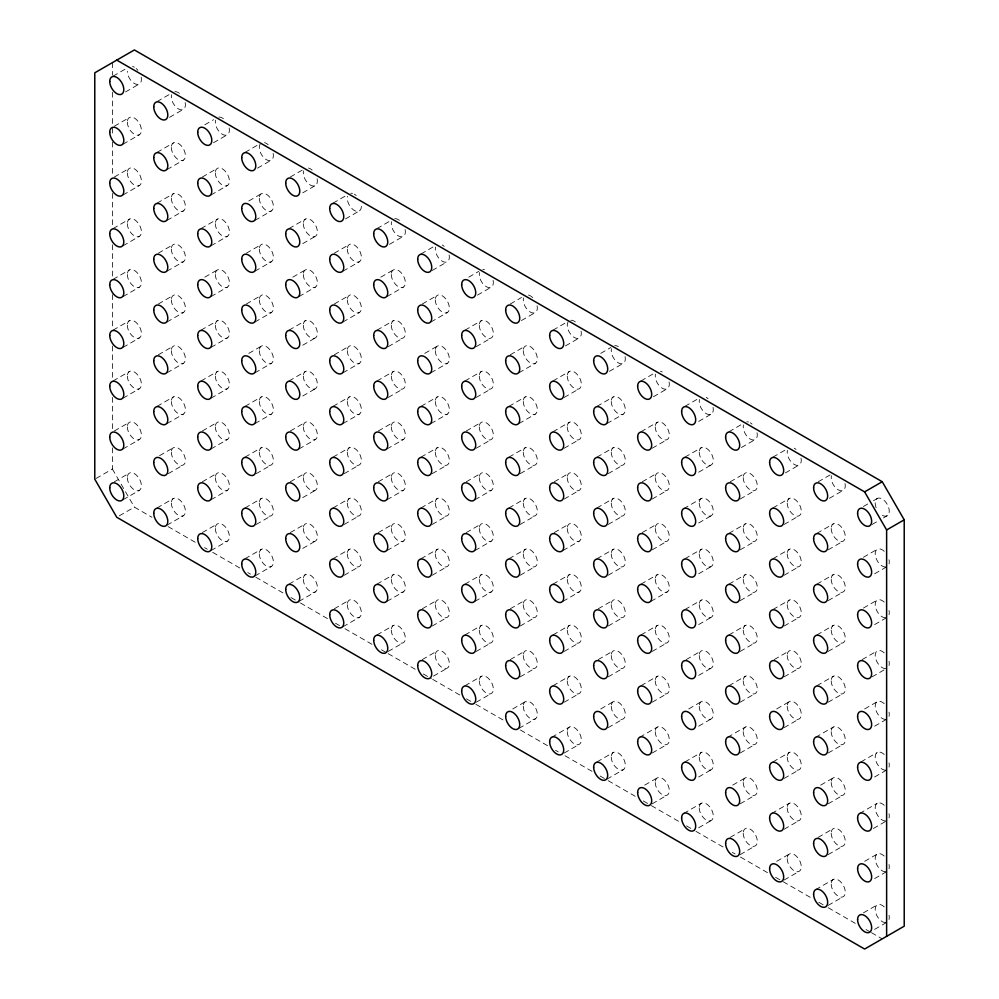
<?xml version="1.0" encoding="UTF-8"?>
<svg xmlns="http://www.w3.org/2000/svg" width="999" height="999" viewBox="0 0 999 999"><rect width="100%" height="100%" fill="white"/><g stroke="black" fill="none" stroke-linecap="round" stroke-linejoin="round"><path stroke-width="0.75" stroke-dasharray="5 3.75" d="M113.062 76.161L125.624 68.906M125.524 91.945L139.348 83.966M114.311 126.236L129.395 117.52M157.043 101.561L170.879 93.581M123.014 144.206L139.348 134.765M169.518 117.345L183.341 109.366M114.311 177.035L129.395 168.319M157.043 152.36L173.389 142.919M204.807 124.775L213.611 119.705M123.014 194.992L139.348 185.564M166.995 169.593L183.341 160.165M213.511 142.745L227.335 134.765M113.062 228.559L129.395 219.118M157.043 203.159L173.389 193.719M202.298 177.035L217.382 168.319M245.03 152.36L258.853 144.368M123.014 245.791L139.348 236.363M166.995 220.392L183.341 210.964M210.989 194.992L227.335 185.564M257.492 168.144L271.328 160.165M113.062 279.345L129.395 269.917M158.304 253.222L173.389 244.518M201.036 228.546L217.382 219.118M248.801 200.974L261.363 193.719M290.272 177.023L302.847 169.768M123.014 296.591L139.348 287.163M166.995 271.191L183.341 261.763M210.989 245.791L227.335 236.363M254.982 220.392L271.328 210.964M302.747 192.819L315.309 185.564M113.062 330.145L129.395 320.716M158.304 304.021L173.389 295.317M204.807 277.173L217.382 269.917M246.291 253.222L261.363 244.518M289.023 228.546L305.357 219.118M333.017 203.147L345.579 195.891M123.014 347.39L139.348 337.949M166.995 321.99L183.341 312.55M210.989 296.591L227.335 287.15M254.982 271.191L271.328 261.763M302.747 243.619L315.309 236.363M345.479 218.943L359.303 210.964M113.062 380.944L129.395 371.516M158.304 354.82L173.389 346.116M201.036 330.145L217.382 320.716M246.291 304.021L261.363 295.317M292.794 277.173L305.357 269.917M334.265 253.222L349.35 244.518M376.998 228.546L389.573 221.291M123.014 398.189L139.348 388.748M166.995 372.789L183.341 363.349M210.989 347.39L227.335 337.949M254.982 321.99L271.328 312.55M298.976 296.591L315.309 287.15M342.969 271.191L359.303 261.75M389.473 244.343L403.296 236.363M114.311 431.019L129.395 422.302M157.043 406.343L173.389 396.903M201.036 380.944L217.382 371.503M248.801 353.371L261.363 346.116M289.023 330.145L305.357 320.716M334.265 304.021L349.35 295.317M380.769 277.173L393.344 269.917M420.991 253.946L434.815 245.966M123.014 448.976L139.348 439.548M166.995 423.588L183.341 414.148M210.989 398.189L227.335 388.748M254.982 372.789L271.328 363.349M302.747 345.204L315.309 337.949M342.969 321.99L359.303 312.55M386.963 296.591L403.296 287.15M432.205 270.467L447.29 261.75M96.041 478.459L112.375 469.031L112.375 447.227M114.311 481.818L129.395 473.101M159.565 455.681L173.389 447.702M202.298 431.019L217.382 422.302M245.03 406.343L261.363 396.903M289.023 380.944L305.357 371.503M334.265 354.82L349.35 346.104M376.998 330.145L393.344 320.716M422.252 304.021L437.337 295.317M468.756 277.173L478.808 271.366M123.014 499.775L139.348 490.347M168.257 473.651L183.341 464.947M210.989 448.976L227.335 439.548M254.982 423.576L271.328 414.148M302.747 396.004L315.309 388.748M342.969 372.789L359.303 363.349M388.211 346.665L403.296 337.949M430.944 321.99L447.29 312.55M477.46 295.142L491.283 287.15M119.293 515.834L134.378 507.117L151.923 517.257M157.043 507.942L173.389 498.501M202.298 481.805L217.382 473.101M245.03 457.142L261.363 447.702M290.272 431.019L305.357 422.302M333.017 406.343L349.35 396.903M376.998 380.944L393.344 371.503M424.762 353.371L437.337 346.104M464.985 330.145L481.331 320.704M510.239 304.021L521.54 297.49M166.995 525.174L183.341 515.746M210.989 499.775L227.335 490.347M256.243 473.651L271.328 464.947M298.976 448.976L315.309 439.548M342.969 423.576L359.303 414.148M388.211 397.452L403.296 388.748M430.944 372.789L447.29 363.349M476.198 346.653L491.283 337.949M521.441 320.529L535.277 312.55M202.298 532.604L217.382 523.901M245.03 507.929L261.363 498.501M290.272 481.805L305.357 473.101M333.017 457.142L349.35 447.702M378.259 431.019L393.344 422.302M420.991 406.343L437.337 396.903M464.985 380.944L481.331 371.503M510.239 354.82L525.312 346.104M552.971 330.145L566.795 322.165M210.989 550.574L227.335 541.146M256.243 524.45L271.328 515.746M302.747 497.602L315.309 490.347M344.218 473.651L359.303 464.947M386.963 448.976L403.296 439.548M430.944 423.576L447.29 414.148M476.198 397.452L491.283 388.748M518.931 372.777L535.277 363.349M565.434 345.929L579.258 337.949M245.03 558.728L261.363 549.3M290.272 532.604L305.357 523.901M333.017 507.929L349.35 498.501M378.259 481.805L393.344 473.101M420.991 457.142L437.337 447.702M466.246 431.006L481.331 422.302M508.978 406.343L525.312 396.903M552.971 380.944L569.305 371.503M600.736 353.359L610.789 347.565M254.982 575.973L271.328 566.533M302.747 548.401L315.309 541.146M344.218 524.45L359.303 515.746M386.963 499.775L403.296 490.347M432.205 473.651L447.29 464.947M476.198 448.251L491.283 439.548M518.931 423.576L535.277 414.148M564.185 397.452L579.258 388.748M609.427 371.328L623.251 363.349M289.023 584.128L305.357 574.7M333.017 558.728L349.35 549.3M378.259 532.604L393.344 523.901M420.991 507.929L437.337 498.501M466.246 481.805L481.331 473.101M508.978 457.13L525.312 447.702M552.971 431.743L569.305 422.302M596.965 406.343L613.299 396.903M640.946 380.944L654.782 372.952M298.976 601.373L315.309 591.932M344.218 575.249L359.303 566.533M386.963 550.574L403.296 541.133M432.205 524.45L447.29 515.746M474.937 499.775L491.283 490.347M520.192 473.651L535.277 464.947M564.185 448.251L579.258 439.548M606.917 423.576L623.251 414.148M653.421 396.728L667.245 388.748M334.265 608.803L349.35 600.099M376.998 584.128L393.344 574.7M420.991 558.728L437.337 549.3M466.246 532.604L481.331 523.901M508.978 507.929L525.312 498.501M554.22 481.805L569.305 473.101M596.965 457.13L613.299 447.702M640.946 431.73L657.292 422.302M684.939 406.343L698.763 398.351M342.969 626.773L359.303 617.332M386.963 601.373L403.296 591.932M432.205 575.249L447.29 566.533M474.937 550.574L491.283 541.133M520.192 524.45L535.277 515.734M564.185 499.05L579.258 490.347M608.166 473.651L623.251 464.947M652.16 448.251L667.245 439.548M698.663 421.403L711.238 414.148M376.998 634.927L393.344 625.486M422.252 608.803L437.337 600.099M464.985 584.128L481.331 574.7M508.978 558.728L525.312 549.3M554.22 532.604L569.305 523.901M596.965 507.929L613.299 498.501M642.207 481.805L657.292 473.101M684.939 457.13L701.286 447.702M728.933 431.73L741.508 424.475M388.211 651.435L403.296 642.732M432.205 626.048L447.29 617.332M474.937 601.373L491.283 591.932M520.192 575.249L535.277 566.533M562.924 550.574L579.258 541.133M608.166 524.45L623.251 515.734M652.16 499.05L667.245 490.334M698.663 472.202L711.238 464.947M741.395 447.527L755.232 439.548M422.252 659.602L437.337 650.886M464.985 634.927L481.331 625.486M510.239 608.803L525.312 600.087M552.971 584.128L569.305 574.7M596.965 558.728L613.299 549.3M642.207 532.604L657.292 523.901M683.691 508.653L701.286 498.501M730.194 481.805L745.279 473.101M772.926 457.13L785.489 449.875M433.466 676.111L447.29 668.131M476.198 651.435L491.283 642.732M520.192 626.036L535.277 617.332M562.924 601.373L579.258 591.932M608.166 575.249L623.251 566.533M652.16 549.85L667.245 541.133M698.663 522.989L711.238 515.734M740.147 499.05L755.232 490.334M785.389 472.927L799.212 464.935M464.985 685.726L481.331 676.286M510.239 659.602L525.312 650.886M552.971 634.927L569.305 625.486M598.214 608.803L613.299 600.087M640.946 584.128L657.292 574.687M684.939 558.728L701.286 549.3M728.933 533.329L745.279 523.901M772.926 507.929L789.26 498.501M818.169 481.805L830.743 474.55M476.198 702.235L491.283 693.531M520.192 676.835L535.277 668.131M564.185 651.435L579.258 642.732M608.166 626.036L623.251 617.332M650.911 601.373L667.245 591.932M698.663 573.788L711.238 566.533M740.147 549.85L755.232 541.133M784.14 524.45L799.212 515.734M829.382 498.326L843.206 490.334M512.749 708.94L525.312 701.685M552.971 685.726L569.305 676.286M598.214 659.602L613.299 650.886M640.946 634.927L657.292 625.486M684.939 609.527L701.286 600.087M728.933 584.128L745.279 574.687M772.926 558.728L789.26 549.288M816.92 533.329L833.253 523.901M863.423 506.481L868.443 503.571M873.476 500.674L877.247 498.501M518.931 728.358L535.277 718.93M564.185 702.235L579.258 693.531M608.166 676.835L623.251 668.131M652.16 651.435L667.245 642.732M698.663 624.587L711.238 617.332M740.147 600.636L755.232 591.932M784.14 575.237L799.212 566.533M828.121 549.85L843.206 541.133M872.115 524.45L878.408 520.816M883.428 517.919L887.199 515.734M551.71 737.25L569.305 727.085M600.736 708.94L613.299 701.685M640.946 685.726L657.292 676.286M686.201 659.602L701.286 650.886M728.933 634.927L745.279 625.486M772.926 609.527L789.26 600.087M816.92 584.128L833.253 574.687M863.423 557.28L877.247 549.288M564.185 753.034L579.258 744.33M608.166 727.634L623.251 718.93M652.16 702.235L667.245 693.531M698.663 675.386L711.238 668.131M740.147 651.435L755.232 642.732M784.14 626.036L799.212 617.332M828.121 600.636L843.206 591.932M874.637 573.788L885.938 567.257M596.965 761.912L613.299 752.484M639.697 737.25L657.292 727.085M688.711 708.94L701.286 701.685M728.933 685.726L745.279 676.286M774.188 659.59L789.26 650.886M816.92 634.927L833.253 625.486M863.423 608.066L877.247 600.087M606.917 779.158L623.251 769.73M652.16 753.034L667.245 744.33M698.663 726.186L711.238 718.93M740.147 702.235L755.232 693.531M784.14 676.835L799.212 668.131M828.121 651.435L843.206 642.732M874.637 624.587L885.938 618.056M644.717 785.139L657.292 777.884M684.939 761.912L701.286 752.484M727.672 737.237L745.279 727.085M776.698 708.94L789.26 701.685M816.92 685.714L833.253 676.286M862.162 659.59L877.247 650.886M652.16 803.833L667.245 795.117M698.663 776.985L711.238 769.73M740.147 753.034L755.232 744.33M784.14 727.634L799.212 718.93M828.121 702.235L843.206 693.531M872.115 676.835L885.938 668.855M683.691 813.436L701.286 803.283M732.704 785.139L745.279 777.884M772.926 761.912L789.26 752.484M815.659 737.237L833.253 727.085M864.672 708.94L877.247 701.685M698.663 827.771L711.238 820.516M740.147 803.833L755.232 795.117M784.14 778.433L799.212 769.717M828.121 753.034L843.206 744.33M874.637 726.186L885.938 719.655M730.194 837.387L745.279 828.683M771.665 813.436L789.26 803.283M820.691 785.139L833.253 777.884M860.913 761.912L877.247 752.484M740.147 854.632L755.232 845.916M784.14 829.232L799.212 820.516M828.121 803.833L843.206 795.117M874.637 776.972L885.938 770.441M776.698 861.338L789.26 854.07M818.169 837.387L833.253 828.671M859.652 813.436L877.247 803.283M784.14 880.019L799.212 871.315M828.121 854.62L843.206 845.916M873.376 828.496L885.938 821.24M815.659 889.634L833.253 879.47M864.672 861.325L877.247 854.07M828.121 905.419L843.206 896.715M874.637 878.571L885.938 872.04M863.423 912.849L877.247 904.869M874.637 929.37L885.938 922.839M168.119 526.61L196.466 542.969M204.57 547.652L207.268 549.213M212.662 552.322L241.021 568.693M247.764 572.589L250.462 574.15M255.869 577.26L284.216 593.631M290.959 597.527L299.063 602.21M300.412 602.984L328.758 619.355M335.514 623.251L339.56 625.586M344.955 628.708L371.953 644.293M381.406 649.75L386.8 652.859M388.161 653.646L416.508 670.004M423.251 673.913L431.356 678.583M432.704 679.357L461.051 695.729M466.446 698.85L474.55 703.521M475.899 704.307L504.245 720.666M520.442 730.019L548.801 746.39M555.544 750.286L558.241 751.847M564.997 755.744L591.995 771.328M600.087 775.998L606.843 779.894M608.191 780.681L635.189 796.265M643.294 800.948L650.037 804.844M651.385 805.619L681.093 822.764M686.488 825.886L694.592 830.556M695.941 831.343L724.287 847.701M732.379 852.384L735.089 853.945M740.484 857.055L767.482 872.639M775.586 877.322L812.025 898.363M818.78 902.259L826.872 906.942M828.233 907.716L856.58 924.087M866.021 929.545L870.079 931.88M871.428 932.654L882.229 938.885M112.375 469.031L134.378 507.117M112.375 62.65L112.375 75.1M112.375 92.233L112.375 126.486M112.375 128.047L112.375 134.266M112.375 142.058L112.375 176.311M112.375 193.431L112.375 227.697M112.375 244.817L112.375 279.071M112.375 294.643L112.375 328.896M112.375 346.029L112.375 380.282M112.375 397.402L112.375 430.094M229.158 127.972A9.953 5.744 60 0 1 222.352 134.278A9.953 5.744 60 0 1 215.559 120.117M218.831 117.07A9.953 5.744 60 0 1 224.176 119.343M273.139 153.359A9.953 5.744 60 0 1 265.422 159.066A9.953 5.744 60 0 1 260.252 143.956M264.523 142.645A9.953 5.744 60 0 1 268.169 144.743M581.081 331.156A9.953 5.744 60 0 1 573.364 336.863A9.953 5.744 60 0 1 568.194 321.74M570.766 320.254A9.953 5.744 60 0 1 576.111 322.527M625.074 356.556A9.953 5.744 60 0 1 618.281 362.849A9.953 5.744 60 0 1 611.475 348.701M614.76 345.654A9.953 5.744 60 0 1 618.281 346.603M669.068 381.943A9.953 5.744 60 0 1 662.262 388.249A9.953 5.744 60 0 1 655.469 374.101M660.451 371.228A9.953 5.744 60 0 1 662.262 372.003M757.055 432.742A9.953 5.744 60 0 1 750.249 439.048A9.953 5.744 60 0 1 743.456 424.887M746.728 421.853A9.953 5.744 60 0 1 748.426 422.015M750.249 422.789A9.953 5.744 60 0 1 752.072 424.125M361.363 206.406A9.953 5.744 60 0 1 353.409 209.865A9.953 5.744 60 0 1 347.527 196.316M350.811 193.269A9.953 5.744 60 0 1 352.51 193.431M354.333 194.206A9.953 5.744 60 0 1 356.156 195.542M141.171 77.173A9.953 5.744 60 0 1 135.29 83.941A9.953 5.744 60 0 1 127.335 71.279M132.555 66.446A9.953 5.744 60 0 1 134.378 67.22M136.189 68.544A9.953 5.744 60 0 1 137.887 70.342M317.133 178.759A9.953 5.744 60 0 1 310.339 185.065A9.953 5.744 60 0 1 303.534 170.916M308.516 168.044A9.953 5.744 60 0 1 312.163 170.142M405.119 229.558A9.953 5.744 60 0 1 398.326 235.864A9.953 5.744 60 0 1 391.521 221.703M394.805 218.669A9.953 5.744 60 0 1 401.835 222.727M449.113 254.957A9.953 5.744 60 0 1 442.307 261.263A9.953 5.744 60 0 1 435.514 247.103M442.307 245.005A9.953 5.744 60 0 1 444.13 246.341M493.106 280.357A9.953 5.744 60 0 1 486.301 286.663A9.953 5.744 60 0 1 479.508 272.502M482.779 269.468A9.953 5.744 60 0 1 484.478 269.63M801.036 458.141A9.953 5.744 60 0 1 794.242 464.448A9.953 5.744 60 0 1 787.437 450.287M794.242 448.189A9.953 5.744 60 0 1 796.066 449.525M713.061 407.342A9.953 5.744 60 0 1 706.256 413.648A9.953 5.744 60 0 1 699.462 399.5M706.256 397.402A9.953 5.744 60 0 1 708.079 398.726M537.087 305.756A9.953 5.744 60 0 1 530.294 312.063A9.953 5.744 60 0 1 523.501 297.902M528.471 295.03A9.953 5.744 60 0 1 533.816 298.926M845.029 483.541A9.953 5.744 60 0 1 838.236 489.847A9.953 5.744 60 0 1 831.43 475.686M885.738 820.966A9.953 5.744 60 0 1 875.186 807.829A9.953 5.744 60 0 1 885.738 806.892M889.023 813.723A9.953 5.744 60 0 1 889.023 817.931M885.738 770.167A9.953 5.744 60 0 1 875.186 757.042A9.953 5.744 60 0 1 885.738 756.093M889.023 762.924A9.953 5.744 60 0 1 889.023 767.132M885.738 617.782A9.953 5.744 60 0 1 875.186 604.645A9.953 5.744 60 0 1 885.738 603.708M889.023 610.526A9.953 5.744 60 0 1 889.023 614.735M885.738 566.982A9.953 5.744 60 0 1 875.186 553.846A9.953 5.744 60 0 1 885.738 552.909M889.023 559.74A9.953 5.744 60 0 1 889.023 563.948M885.738 719.38A9.953 5.744 60 0 1 875.186 706.243A9.953 5.744 60 0 1 885.738 705.294M889.023 712.125A9.953 5.744 60 0 1 889.023 716.333M885.738 668.581A9.953 5.744 60 0 1 875.186 655.444A9.953 5.744 60 0 1 885.738 654.495M889.023 661.326A9.953 5.744 60 0 1 889.023 665.534M876.123 507.667A9.953 5.744 60 0 1 880.406 498.214A9.953 5.744 60 0 1 889.26 511.176A9.953 5.744 60 0 1 880.406 513.911M885.738 922.564A9.953 5.744 60 0 1 875.186 909.427A9.953 5.744 60 0 1 885.738 908.491M889.023 915.309A9.953 5.744 60 0 1 889.023 919.517M885.738 871.765A9.953 5.744 60 0 1 875.186 858.628A9.953 5.744 60 0 1 885.738 857.691M889.023 864.522A9.953 5.744 60 0 1 889.023 868.718M185.165 102.572A9.953 5.744 60 0 1 178.359 108.879A9.953 5.744 60 0 1 171.566 94.718M174.85 91.671A9.953 5.744 60 0 1 180.182 93.943M347.29 452.26A9.953 5.744 60 0 0 357.854 465.397A9.953 5.744 60 0 0 357.854 451.323A9.953 5.744 60 0 0 347.29 452.26M347.29 503.059A9.953 5.744 60 0 0 357.854 516.196A9.953 5.744 60 0 0 357.854 502.11A9.953 5.744 60 0 0 347.29 503.059M435.277 604.645A9.953 5.744 60 0 0 445.829 617.782A9.953 5.744 60 0 0 445.829 603.708A9.953 5.744 60 0 0 435.277 604.645M435.277 655.444A9.953 5.744 60 0 0 445.829 668.581A9.953 5.744 60 0 0 445.829 654.507A9.953 5.744 60 0 0 435.277 655.444M215.322 528.459A9.953 5.744 60 0 0 225.874 541.595A9.953 5.744 60 0 0 225.874 527.509A9.953 5.744 60 0 0 215.322 528.459M215.322 477.659A9.953 5.744 60 0 0 225.874 490.796A9.953 5.744 60 0 0 225.874 476.723A9.953 5.744 60 0 0 215.322 477.659M259.303 452.26A9.953 5.744 60 0 0 269.867 465.397A9.953 5.744 60 0 0 269.867 451.323A9.953 5.744 60 0 0 259.303 452.26M259.303 401.461A9.953 5.744 60 0 0 269.867 414.597A9.953 5.744 60 0 0 269.867 400.524A9.953 5.744 60 0 0 259.303 401.461M259.303 249.076A9.953 5.744 60 0 0 269.867 262.213A9.953 5.744 60 0 0 269.867 248.127A9.953 5.744 60 0 0 259.303 249.076M259.303 198.277A9.953 5.744 60 0 0 269.867 211.413A9.953 5.744 60 0 0 269.867 197.327A9.953 5.744 60 0 0 259.303 198.277M259.303 350.661A9.953 5.744 60 0 0 269.867 363.798A9.953 5.744 60 0 0 269.867 349.725A9.953 5.744 60 0 0 259.303 350.661M259.303 299.875A9.953 5.744 60 0 0 269.867 312.999A9.953 5.744 60 0 0 269.867 298.926A9.953 5.744 60 0 0 259.303 299.875M259.303 553.858A9.953 5.744 60 0 0 269.867 566.995A9.953 5.744 60 0 0 269.867 552.909A9.953 5.744 60 0 0 259.303 553.858M259.303 503.059A9.953 5.744 60 0 0 269.867 516.196A9.953 5.744 60 0 0 269.867 502.11A9.953 5.744 60 0 0 259.303 503.059M303.296 579.258A9.953 5.744 60 0 0 313.861 592.382A9.953 5.744 60 0 0 313.861 578.309A9.953 5.744 60 0 0 303.296 579.258M303.296 528.459A9.953 5.744 60 0 0 313.861 541.595A9.953 5.744 60 0 0 313.861 527.509A9.953 5.744 60 0 0 303.296 528.459M303.296 426.86A9.953 5.744 60 0 0 313.861 439.997A9.953 5.744 60 0 0 313.861 425.924A9.953 5.744 60 0 0 303.296 426.86M303.296 477.659A9.953 5.744 60 0 0 313.861 490.796A9.953 5.744 60 0 0 313.861 476.71A9.953 5.744 60 0 0 303.296 477.659M303.296 274.475A9.953 5.744 60 0 0 313.861 287.6A9.953 5.744 60 0 0 313.861 273.526A9.953 5.744 60 0 0 303.296 274.475M303.296 223.676A9.953 5.744 60 0 0 313.861 236.813A9.953 5.744 60 0 0 313.861 222.727A9.953 5.744 60 0 0 303.296 223.676M303.296 376.061A9.953 5.744 60 0 0 313.861 389.198A9.953 5.744 60 0 0 313.861 375.124A9.953 5.744 60 0 0 303.296 376.061M479.27 630.044A9.953 5.744 60 0 0 489.822 643.181A9.953 5.744 60 0 0 489.822 629.108A9.953 5.744 60 0 0 479.27 630.044M567.245 630.044A9.953 5.744 60 0 0 577.809 643.181A9.953 5.744 60 0 0 577.809 629.108A9.953 5.744 60 0 0 567.245 630.044M567.245 579.245A9.953 5.744 60 0 0 577.809 592.382A9.953 5.744 60 0 0 577.809 578.309A9.953 5.744 60 0 0 567.245 579.245M567.245 426.86A9.953 5.744 60 0 0 577.809 439.997A9.953 5.744 60 0 0 577.809 425.911A9.953 5.744 60 0 0 567.245 426.86M567.245 376.061A9.953 5.744 60 0 0 577.809 389.198A9.953 5.744 60 0 0 577.809 375.124A9.953 5.744 60 0 0 567.245 376.061M567.245 528.459A9.953 5.744 60 0 0 577.809 541.583A9.953 5.744 60 0 0 577.809 527.509A9.953 5.744 60 0 0 567.245 528.459M567.245 477.659A9.953 5.744 60 0 0 577.809 490.796A9.953 5.744 60 0 0 577.809 476.71A9.953 5.744 60 0 0 567.245 477.659M567.245 731.643A9.953 5.744 60 0 0 577.809 744.779A9.953 5.744 60 0 0 577.809 730.694A9.953 5.744 60 0 0 567.245 731.643M567.245 680.843A9.953 5.744 60 0 0 577.809 693.98A9.953 5.744 60 0 0 577.809 679.907A9.953 5.744 60 0 0 567.245 680.843M611.238 655.444A9.953 5.744 60 0 0 621.79 668.581A9.953 5.744 60 0 0 621.79 654.507A9.953 5.744 60 0 0 611.238 655.444M611.238 604.645A9.953 5.744 60 0 0 621.79 617.782A9.953 5.744 60 0 0 621.79 603.708A9.953 5.744 60 0 0 611.238 604.645M611.238 452.26A9.953 5.744 60 0 0 621.79 465.397A9.953 5.744 60 0 0 621.79 451.311A9.953 5.744 60 0 0 611.238 452.26M611.238 401.461A9.953 5.744 60 0 0 621.79 414.597A9.953 5.744 60 0 0 621.79 400.524A9.953 5.744 60 0 0 611.238 401.461M611.238 553.858A9.953 5.744 60 0 0 621.79 566.982A9.953 5.744 60 0 0 621.79 552.909A9.953 5.744 60 0 0 611.238 553.858M611.238 503.059A9.953 5.744 60 0 0 621.79 516.183A9.953 5.744 60 0 0 621.79 502.11A9.953 5.744 60 0 0 611.238 503.059M611.238 757.042A9.953 5.744 60 0 0 621.79 770.179A9.953 5.744 60 0 0 621.79 756.093A9.953 5.744 60 0 0 611.238 757.042M611.238 706.243A9.953 5.744 60 0 0 621.79 719.38A9.953 5.744 60 0 0 621.79 705.294A9.953 5.744 60 0 0 611.238 706.243M655.232 680.843A9.953 5.744 60 0 0 665.784 693.98A9.953 5.744 60 0 0 665.784 679.907A9.953 5.744 60 0 0 655.232 680.843M655.232 630.044A9.953 5.744 60 0 0 665.784 643.181A9.953 5.744 60 0 0 665.784 629.108A9.953 5.744 60 0 0 655.232 630.044M655.232 477.659A9.953 5.744 60 0 0 665.784 490.796A9.953 5.744 60 0 0 665.784 476.71A9.953 5.744 60 0 0 655.232 477.659M655.232 426.86A9.953 5.744 60 0 0 665.784 439.997A9.953 5.744 60 0 0 665.784 425.911A9.953 5.744 60 0 0 655.232 426.86M655.232 579.245A9.953 5.744 60 0 0 665.784 592.382A9.953 5.744 60 0 0 665.784 578.309A9.953 5.744 60 0 0 655.232 579.245M655.232 528.459A9.953 5.744 60 0 0 665.784 541.583A9.953 5.744 60 0 0 665.784 527.509A9.953 5.744 60 0 0 655.232 528.459M655.232 782.442A9.953 5.744 60 0 0 665.784 795.566A9.953 5.744 60 0 0 665.784 781.493A9.953 5.744 60 0 0 655.232 782.442M655.232 731.643A9.953 5.744 60 0 0 665.784 744.779A9.953 5.744 60 0 0 665.784 730.694A9.953 5.744 60 0 0 655.232 731.643M743.206 731.643A9.953 5.744 60 0 0 753.77 744.779A9.953 5.744 60 0 0 753.77 730.694A9.953 5.744 60 0 0 743.206 731.643M743.206 680.843A9.953 5.744 60 0 0 753.77 693.98A9.953 5.744 60 0 0 753.77 679.894A9.953 5.744 60 0 0 743.206 680.843M743.206 528.459A9.953 5.744 60 0 0 753.77 541.583A9.953 5.744 60 0 0 753.77 527.509A9.953 5.744 60 0 0 743.206 528.459M743.206 477.659A9.953 5.744 60 0 0 753.77 490.784A9.953 5.744 60 0 0 753.77 476.71A9.953 5.744 60 0 0 743.206 477.659M743.206 630.044A9.953 5.744 60 0 0 753.77 643.181A9.953 5.744 60 0 0 753.77 629.108A9.953 5.744 60 0 0 743.206 630.044M743.206 579.245A9.953 5.744 60 0 0 753.77 592.382A9.953 5.744 60 0 0 753.77 578.309A9.953 5.744 60 0 0 743.206 579.245M743.206 833.228A9.953 5.744 60 0 0 753.77 846.365A9.953 5.744 60 0 0 753.77 832.292A9.953 5.744 60 0 0 743.206 833.228M743.206 782.442A9.953 5.744 60 0 0 753.77 795.566A9.953 5.744 60 0 0 753.77 781.493A9.953 5.744 60 0 0 743.206 782.442M787.2 757.042A9.953 5.744 60 0 0 797.764 770.167A9.953 5.744 60 0 0 797.764 756.093A9.953 5.744 60 0 0 787.2 757.042M787.2 706.243A9.953 5.744 60 0 0 797.764 719.38A9.953 5.744 60 0 0 797.764 705.294A9.953 5.744 60 0 0 787.2 706.243M347.29 299.875A9.953 5.744 60 0 0 357.854 312.999A9.953 5.744 60 0 0 357.854 298.926A9.953 5.744 60 0 0 347.29 299.875M347.29 249.076A9.953 5.744 60 0 0 357.854 262.213A9.953 5.744 60 0 0 357.854 248.127A9.953 5.744 60 0 0 347.29 249.076M347.29 401.461A9.953 5.744 60 0 0 357.854 414.597A9.953 5.744 60 0 0 357.854 400.524A9.953 5.744 60 0 0 347.29 401.461M347.29 350.661A9.953 5.744 60 0 0 357.854 363.798A9.953 5.744 60 0 0 357.854 349.725A9.953 5.744 60 0 0 347.29 350.661M347.29 604.657A9.953 5.744 60 0 0 357.854 617.782A9.953 5.744 60 0 0 357.854 603.708A9.953 5.744 60 0 0 347.29 604.657M127.335 274.475A9.953 5.744 60 0 0 137.887 287.612A9.953 5.744 60 0 0 137.887 273.526A9.953 5.744 60 0 0 127.335 274.475M127.335 223.676A9.953 5.744 60 0 0 137.887 236.813A9.953 5.744 60 0 0 137.887 222.727A9.953 5.744 60 0 0 127.335 223.676M127.335 376.061A9.953 5.744 60 0 0 137.887 389.198A9.953 5.744 60 0 0 137.887 375.124A9.953 5.744 60 0 0 127.335 376.061M127.335 325.274A9.953 5.744 60 0 0 137.887 338.399A9.953 5.744 60 0 0 137.887 324.325A9.953 5.744 60 0 0 127.335 325.274M127.335 172.877A9.953 5.744 60 0 0 137.887 186.014A9.953 5.744 60 0 0 137.887 171.94A9.953 5.744 60 0 0 127.335 172.877M127.335 122.078A9.953 5.744 60 0 0 137.887 135.215A9.953 5.744 60 0 0 137.887 121.141A9.953 5.744 60 0 0 127.335 122.078M127.335 477.659A9.953 5.744 60 0 0 137.887 490.796A9.953 5.744 60 0 0 137.887 476.723A9.953 5.744 60 0 0 127.335 477.659M127.335 426.86A9.953 5.744 60 0 0 137.887 439.997A9.953 5.744 60 0 0 137.887 425.924A9.953 5.744 60 0 0 127.335 426.86M215.322 426.86A9.953 5.744 60 0 0 225.874 439.997A9.953 5.744 60 0 0 225.874 425.924A9.953 5.744 60 0 0 215.322 426.86M215.322 376.061A9.953 5.744 60 0 0 225.874 389.198A9.953 5.744 60 0 0 225.874 375.124A9.953 5.744 60 0 0 215.322 376.061M215.322 223.676A9.953 5.744 60 0 0 225.874 236.813A9.953 5.744 60 0 0 225.874 222.727A9.953 5.744 60 0 0 215.322 223.676M215.322 172.877A9.953 5.744 60 0 0 225.874 186.014A9.953 5.744 60 0 0 225.874 171.94A9.953 5.744 60 0 0 215.322 172.877M215.322 325.274A9.953 5.744 60 0 0 225.874 338.399A9.953 5.744 60 0 0 225.874 324.325A9.953 5.744 60 0 0 215.322 325.274M215.322 274.475A9.953 5.744 60 0 0 225.874 287.612A9.953 5.744 60 0 0 225.874 273.526A9.953 5.744 60 0 0 215.322 274.475M303.296 325.274A9.953 5.744 60 0 0 313.861 338.399A9.953 5.744 60 0 0 313.861 324.325A9.953 5.744 60 0 0 303.296 325.274M391.283 528.459A9.953 5.744 60 0 0 401.835 541.595A9.953 5.744 60 0 0 401.835 527.509A9.953 5.744 60 0 0 391.283 528.459M391.283 477.659A9.953 5.744 60 0 0 401.835 490.796A9.953 5.744 60 0 0 401.835 476.71A9.953 5.744 60 0 0 391.283 477.659M391.283 325.262A9.953 5.744 60 0 0 401.835 338.399A9.953 5.744 60 0 0 401.835 324.325A9.953 5.744 60 0 0 391.283 325.262M391.283 274.475A9.953 5.744 60 0 0 401.835 287.6A9.953 5.744 60 0 0 401.835 273.526A9.953 5.744 60 0 0 391.283 274.475M391.283 426.86A9.953 5.744 60 0 0 401.835 439.997A9.953 5.744 60 0 0 401.835 425.924A9.953 5.744 60 0 0 391.283 426.86M391.283 376.061A9.953 5.744 60 0 0 401.835 389.198A9.953 5.744 60 0 0 401.835 375.124A9.953 5.744 60 0 0 391.283 376.061M391.283 630.044A9.953 5.744 60 0 0 401.835 643.181A9.953 5.744 60 0 0 401.835 629.108A9.953 5.744 60 0 0 391.283 630.044M391.283 579.258A9.953 5.744 60 0 0 401.835 592.382A9.953 5.744 60 0 0 401.835 578.309A9.953 5.744 60 0 0 391.283 579.258M435.277 553.858A9.953 5.744 60 0 0 445.829 566.982A9.953 5.744 60 0 0 445.829 552.909A9.953 5.744 60 0 0 435.277 553.858M435.277 503.059A9.953 5.744 60 0 0 445.829 516.196A9.953 5.744 60 0 0 445.829 502.11A9.953 5.744 60 0 0 435.277 503.059M435.277 350.661A9.953 5.744 60 0 0 445.829 363.798A9.953 5.744 60 0 0 445.829 349.725A9.953 5.744 60 0 0 435.277 350.661M435.277 299.875A9.953 5.744 60 0 0 445.829 312.999A9.953 5.744 60 0 0 445.829 298.926A9.953 5.744 60 0 0 435.277 299.875M435.277 452.26A9.953 5.744 60 0 0 445.829 465.397A9.953 5.744 60 0 0 445.829 451.311A9.953 5.744 60 0 0 435.277 452.26M435.277 401.461A9.953 5.744 60 0 0 445.829 414.597A9.953 5.744 60 0 0 445.829 400.524A9.953 5.744 60 0 0 435.277 401.461M347.29 553.858A9.953 5.744 60 0 0 357.854 566.982A9.953 5.744 60 0 0 357.854 552.909A9.953 5.744 60 0 0 347.29 553.858M479.27 579.258A9.953 5.744 60 0 0 489.822 592.382A9.953 5.744 60 0 0 489.822 578.309A9.953 5.744 60 0 0 479.27 579.258M479.27 528.459A9.953 5.744 60 0 0 489.822 541.583A9.953 5.744 60 0 0 489.822 527.509A9.953 5.744 60 0 0 479.27 528.459M479.27 376.061A9.953 5.744 60 0 0 489.822 389.198A9.953 5.744 60 0 0 489.822 375.124A9.953 5.744 60 0 0 479.27 376.061M479.27 325.262A9.953 5.744 60 0 0 489.822 338.399A9.953 5.744 60 0 0 489.822 324.325A9.953 5.744 60 0 0 479.27 325.262M479.27 477.659A9.953 5.744 60 0 0 489.822 490.796A9.953 5.744 60 0 0 489.822 476.71A9.953 5.744 60 0 0 479.27 477.659M479.27 426.86A9.953 5.744 60 0 0 489.822 439.997A9.953 5.744 60 0 0 489.822 425.924A9.953 5.744 60 0 0 479.27 426.86M479.27 680.843A9.953 5.744 60 0 0 489.822 693.98A9.953 5.744 60 0 0 489.822 679.907A9.953 5.744 60 0 0 479.27 680.843M787.2 553.846A9.953 5.744 60 0 0 797.764 566.982A9.953 5.744 60 0 0 797.764 552.909A9.953 5.744 60 0 0 787.2 553.846M787.2 503.059A9.953 5.744 60 0 0 797.764 516.183A9.953 5.744 60 0 0 797.764 502.11A9.953 5.744 60 0 0 787.2 503.059M787.2 655.444A9.953 5.744 60 0 0 797.764 668.581A9.953 5.744 60 0 0 797.764 654.507A9.953 5.744 60 0 0 787.2 655.444M787.2 604.645A9.953 5.744 60 0 0 797.764 617.782A9.953 5.744 60 0 0 797.764 603.708A9.953 5.744 60 0 0 787.2 604.645M787.2 858.628A9.953 5.744 60 0 0 797.764 871.765A9.953 5.744 60 0 0 797.764 857.691A9.953 5.744 60 0 0 787.2 858.628M787.2 807.841A9.953 5.744 60 0 0 797.764 820.966A9.953 5.744 60 0 0 797.764 806.892A9.953 5.744 60 0 0 787.2 807.841M699.225 706.243A9.953 5.744 60 0 0 709.777 719.38A9.953 5.744 60 0 0 709.777 705.294A9.953 5.744 60 0 0 699.225 706.243M699.225 655.444A9.953 5.744 60 0 0 709.777 668.581A9.953 5.744 60 0 0 709.777 654.507A9.953 5.744 60 0 0 699.225 655.444M699.225 503.059A9.953 5.744 60 0 0 709.777 516.183A9.953 5.744 60 0 0 709.777 502.11A9.953 5.744 60 0 0 699.225 503.059M699.225 452.26A9.953 5.744 60 0 0 709.777 465.397A9.953 5.744 60 0 0 709.777 451.311A9.953 5.744 60 0 0 699.225 452.26M699.225 604.645A9.953 5.744 60 0 0 709.777 617.782A9.953 5.744 60 0 0 709.777 603.708A9.953 5.744 60 0 0 699.225 604.645M699.225 553.846A9.953 5.744 60 0 0 709.777 566.982A9.953 5.744 60 0 0 709.777 552.909A9.953 5.744 60 0 0 699.225 553.846M699.225 807.841A9.953 5.744 60 0 0 709.777 820.966A9.953 5.744 60 0 0 709.777 806.892A9.953 5.744 60 0 0 699.225 807.841M699.225 757.042A9.953 5.744 60 0 0 709.777 770.179A9.953 5.744 60 0 0 709.777 756.093A9.953 5.744 60 0 0 699.225 757.042M523.251 604.645A9.953 5.744 60 0 0 533.816 617.782A9.953 5.744 60 0 0 533.816 603.708A9.953 5.744 60 0 0 523.251 604.645M523.251 553.858A9.953 5.744 60 0 0 533.816 566.982A9.953 5.744 60 0 0 533.816 552.909A9.953 5.744 60 0 0 523.251 553.858M523.251 401.461A9.953 5.744 60 0 0 533.816 414.597A9.953 5.744 60 0 0 533.816 400.524A9.953 5.744 60 0 0 523.251 401.461M523.251 350.661A9.953 5.744 60 0 0 533.816 363.798A9.953 5.744 60 0 0 533.816 349.725A9.953 5.744 60 0 0 523.251 350.661M523.251 503.059A9.953 5.744 60 0 0 533.816 516.196A9.953 5.744 60 0 0 533.816 502.11A9.953 5.744 60 0 0 523.251 503.059M523.251 452.26A9.953 5.744 60 0 0 533.816 465.397A9.953 5.744 60 0 0 533.816 451.311A9.953 5.744 60 0 0 523.251 452.26M523.251 706.243A9.953 5.744 60 0 0 533.816 719.38A9.953 5.744 60 0 0 533.816 705.306A9.953 5.744 60 0 0 523.251 706.243M523.251 655.444A9.953 5.744 60 0 0 533.816 668.581A9.953 5.744 60 0 0 533.816 654.507A9.953 5.744 60 0 0 523.251 655.444M831.193 782.442A9.953 5.744 60 0 0 841.757 795.566A9.953 5.744 60 0 0 841.757 781.493A9.953 5.744 60 0 0 831.193 782.442M831.193 731.643A9.953 5.744 60 0 0 841.757 744.779A9.953 5.744 60 0 0 841.757 730.694A9.953 5.744 60 0 0 831.193 731.643M831.193 579.245A9.953 5.744 60 0 0 841.757 592.382A9.953 5.744 60 0 0 841.757 578.309A9.953 5.744 60 0 0 831.193 579.245M831.193 528.446A9.953 5.744 60 0 0 841.757 541.583A9.953 5.744 60 0 0 841.757 527.509A9.953 5.744 60 0 0 831.193 528.446M831.193 680.843A9.953 5.744 60 0 0 841.757 693.98A9.953 5.744 60 0 0 841.757 679.894A9.953 5.744 60 0 0 831.193 680.843M831.193 630.044A9.953 5.744 60 0 0 841.757 643.181A9.953 5.744 60 0 0 841.757 629.108A9.953 5.744 60 0 0 831.193 630.044M831.193 884.028A9.953 5.744 60 0 0 841.757 897.164A9.953 5.744 60 0 0 841.757 883.091A9.953 5.744 60 0 0 831.193 884.028M831.193 833.228A9.953 5.744 60 0 0 841.757 846.365A9.953 5.744 60 0 0 841.757 832.292A9.953 5.744 60 0 0 831.193 833.228M171.328 401.461A9.953 5.744 60 0 0 181.88 414.597A9.953 5.744 60 0 0 181.88 400.524A9.953 5.744 60 0 0 171.328 401.461M171.328 350.674A9.953 5.744 60 0 0 181.88 363.798A9.953 5.744 60 0 0 181.88 349.725A9.953 5.744 60 0 0 171.328 350.674M171.328 198.277A9.953 5.744 60 0 0 181.88 211.413A9.953 5.744 60 0 0 181.88 197.34A9.953 5.744 60 0 0 171.328 198.277M171.328 147.477A9.953 5.744 60 0 0 181.88 160.614A9.953 5.744 60 0 0 181.88 146.541A9.953 5.744 60 0 0 171.328 147.477M171.328 299.875A9.953 5.744 60 0 0 181.88 312.999A9.953 5.744 60 0 0 181.88 298.926A9.953 5.744 60 0 0 171.328 299.875M171.328 249.076A9.953 5.744 60 0 0 181.88 262.213A9.953 5.744 60 0 0 181.88 248.127A9.953 5.744 60 0 0 171.328 249.076M171.328 503.059A9.953 5.744 60 0 0 181.88 516.196A9.953 5.744 60 0 0 181.88 502.11A9.953 5.744 60 0 0 171.328 503.059M171.328 452.26A9.953 5.744 60 0 0 181.88 465.397A9.953 5.744 60 0 0 181.88 451.323A9.953 5.744 60 0 0 171.328 452.26"/><path stroke-width="1.5" d="M116.771 60.115L864.622 491.883L882.229 481.718L904.22 519.817L904.22 926.185L864.622 949.05L116.771 517.282L94.78 479.183L94.78 72.815L134.378 49.95L882.229 481.718M886.625 936.35L886.625 529.97L904.22 519.817M864.622 491.883L886.625 529.97M329.695 614.81A9.953 5.744 60 0 0 340.247 627.946A9.953 5.744 60 0 0 340.247 613.873A9.953 5.744 60 0 0 329.695 614.81M329.695 462.425A9.953 5.744 60 0 0 340.247 475.549A9.953 5.744 60 0 0 340.247 461.476A9.953 5.744 60 0 0 329.695 462.425M329.695 513.211A9.953 5.744 60 0 0 340.247 526.348A9.953 5.744 60 0 0 340.247 512.275A9.953 5.744 60 0 0 329.695 513.211M417.682 614.81A9.953 5.744 60 0 0 428.234 627.946A9.953 5.744 60 0 0 428.234 613.861A9.953 5.744 60 0 0 417.682 614.81M417.682 665.609A9.953 5.744 60 0 0 428.234 678.746A9.953 5.744 60 0 0 428.234 664.66A9.953 5.744 60 0 0 417.682 665.609M329.695 564.01A9.953 5.744 60 0 0 340.247 577.147A9.953 5.744 60 0 0 340.247 563.074A9.953 5.744 60 0 0 329.695 564.01M461.663 589.41A9.953 5.744 60 0 0 472.227 602.547A9.953 5.744 60 0 0 472.227 588.473A9.953 5.744 60 0 0 461.663 589.41M461.663 538.611A9.953 5.744 60 0 0 472.227 551.748A9.953 5.744 60 0 0 472.227 537.674A9.953 5.744 60 0 0 461.663 538.611M461.663 386.226A9.953 5.744 60 0 0 472.227 399.363A9.953 5.744 60 0 0 472.227 385.277A9.953 5.744 60 0 0 461.663 386.226M461.663 335.427A9.953 5.744 60 0 0 472.227 348.564A9.953 5.744 60 0 0 472.227 334.478A9.953 5.744 60 0 0 461.663 335.427M461.663 487.812A9.953 5.744 60 0 0 472.227 500.949A9.953 5.744 60 0 0 472.227 486.875A9.953 5.744 60 0 0 461.663 487.812M461.663 437.025A9.953 5.744 60 0 0 472.227 450.149A9.953 5.744 60 0 0 472.227 436.076A9.953 5.744 60 0 0 461.663 437.025M461.663 284.628A9.953 5.744 60 0 0 472.227 297.764A9.953 5.744 60 0 0 472.227 283.691A9.953 5.744 60 0 0 461.663 284.628M461.663 691.008A9.953 5.744 60 0 0 472.227 704.145A9.953 5.744 60 0 0 472.227 690.059A9.953 5.744 60 0 0 461.663 691.008M461.663 640.209A9.953 5.744 60 0 0 472.227 653.346A9.953 5.744 60 0 0 472.227 639.26A9.953 5.744 60 0 0 461.663 640.209M549.65 640.209A9.953 5.744 60 0 0 560.202 653.346A9.953 5.744 60 0 0 560.202 639.26A9.953 5.744 60 0 0 549.65 640.209M549.65 589.41A9.953 5.744 60 0 0 560.202 602.547A9.953 5.744 60 0 0 560.202 588.461A9.953 5.744 60 0 0 549.65 589.41M549.65 437.025A9.953 5.744 60 0 0 560.202 450.149A9.953 5.744 60 0 0 560.202 436.076A9.953 5.744 60 0 0 549.65 437.025M549.65 386.226A9.953 5.744 60 0 0 560.202 399.35A9.953 5.744 60 0 0 560.202 385.277A9.953 5.744 60 0 0 549.65 386.226M549.65 538.611A9.953 5.744 60 0 0 560.202 551.748A9.953 5.744 60 0 0 560.202 537.674A9.953 5.744 60 0 0 549.65 538.611M549.65 487.812A9.953 5.744 60 0 0 560.202 500.949A9.953 5.744 60 0 0 560.202 486.875A9.953 5.744 60 0 0 549.65 487.812M549.65 335.427A9.953 5.744 60 0 0 560.202 348.564A9.953 5.744 60 0 0 560.202 334.478A9.953 5.744 60 0 0 549.65 335.427M549.65 741.795A9.953 5.744 60 0 0 560.202 754.932A9.953 5.744 60 0 0 560.202 740.858A9.953 5.744 60 0 0 549.65 741.795M549.65 691.008A9.953 5.744 60 0 0 560.202 704.133A9.953 5.744 60 0 0 560.202 690.059A9.953 5.744 60 0 0 549.65 691.008M593.643 665.609A9.953 5.744 60 0 0 604.195 678.746A9.953 5.744 60 0 0 604.195 664.66A9.953 5.744 60 0 0 593.643 665.609M593.643 614.81A9.953 5.744 60 0 0 604.195 627.946A9.953 5.744 60 0 0 604.195 613.861A9.953 5.744 60 0 0 593.643 614.81M593.643 462.412A9.953 5.744 60 0 0 604.195 475.549A9.953 5.744 60 0 0 604.195 461.476A9.953 5.744 60 0 0 593.643 462.412M593.643 411.625A9.953 5.744 60 0 0 604.195 424.75A9.953 5.744 60 0 0 604.195 410.676A9.953 5.744 60 0 0 593.643 411.625M593.643 564.01A9.953 5.744 60 0 0 604.195 577.147A9.953 5.744 60 0 0 604.195 563.074A9.953 5.744 60 0 0 593.643 564.01M593.643 513.211A9.953 5.744 60 0 0 604.195 526.348A9.953 5.744 60 0 0 604.195 512.275A9.953 5.744 60 0 0 593.643 513.211M593.643 360.826A9.953 5.744 60 0 0 604.195 373.963A9.953 5.744 60 0 0 604.195 359.877A9.953 5.744 60 0 0 593.643 360.826M593.643 767.195A9.953 5.744 60 0 0 604.195 780.331A9.953 5.744 60 0 0 604.195 766.258A9.953 5.744 60 0 0 593.643 767.195M593.643 716.408A9.953 5.744 60 0 0 604.195 729.532A9.953 5.744 60 0 0 604.195 715.459A9.953 5.744 60 0 0 593.643 716.408M637.637 691.008A9.953 5.744 60 0 0 648.189 704.133A9.953 5.744 60 0 0 648.189 690.059A9.953 5.744 60 0 0 637.637 691.008M637.637 640.209A9.953 5.744 60 0 0 648.189 653.346A9.953 5.744 60 0 0 648.189 639.26A9.953 5.744 60 0 0 637.637 640.209M637.637 487.812A9.953 5.744 60 0 0 648.189 500.949A9.953 5.744 60 0 0 648.189 486.875A9.953 5.744 60 0 0 637.637 487.812M637.637 437.013A9.953 5.744 60 0 0 648.189 450.149A9.953 5.744 60 0 0 648.189 436.076A9.953 5.744 60 0 0 637.637 437.013M637.637 589.41A9.953 5.744 60 0 0 648.189 602.547A9.953 5.744 60 0 0 648.189 588.461A9.953 5.744 60 0 0 637.637 589.41M637.637 538.611A9.953 5.744 60 0 0 648.189 551.748A9.953 5.744 60 0 0 648.189 537.674A9.953 5.744 60 0 0 637.637 538.611M637.637 386.226A9.953 5.744 60 0 0 648.189 399.35A9.953 5.744 60 0 0 648.189 385.277A9.953 5.744 60 0 0 637.637 386.226M637.637 792.594A9.953 5.744 60 0 0 648.189 805.731A9.953 5.744 60 0 0 648.189 791.658A9.953 5.744 60 0 0 637.637 792.594M637.637 741.795A9.953 5.744 60 0 0 648.189 754.932A9.953 5.744 60 0 0 648.189 740.858A9.953 5.744 60 0 0 637.637 741.795M329.695 310.027A9.953 5.744 60 0 0 340.247 323.164A9.953 5.744 60 0 0 340.247 309.091A9.953 5.744 60 0 0 329.695 310.027M329.695 259.228A9.953 5.744 60 0 0 340.247 272.365A9.953 5.744 60 0 0 340.247 258.291A9.953 5.744 60 0 0 329.695 259.228M329.695 411.625A9.953 5.744 60 0 0 340.247 424.762A9.953 5.744 60 0 0 340.247 410.676A9.953 5.744 60 0 0 329.695 411.625M329.695 360.826A9.953 5.744 60 0 0 340.247 373.963A9.953 5.744 60 0 0 340.247 359.877A9.953 5.744 60 0 0 329.695 360.826M329.695 208.429A9.953 5.744 60 0 0 340.247 221.566A9.953 5.744 60 0 0 340.247 207.492A9.953 5.744 60 0 0 329.695 208.429M417.682 259.228A9.953 5.744 60 0 0 428.234 272.365A9.953 5.744 60 0 0 428.234 258.291A9.953 5.744 60 0 0 417.682 259.228M417.682 411.625A9.953 5.744 60 0 0 428.234 424.75A9.953 5.744 60 0 0 428.234 410.676A9.953 5.744 60 0 0 417.682 411.625M417.682 462.425A9.953 5.744 60 0 0 428.234 475.549A9.953 5.744 60 0 0 428.234 461.476A9.953 5.744 60 0 0 417.682 462.425M417.682 310.027A9.953 5.744 60 0 0 428.234 323.164A9.953 5.744 60 0 0 428.234 309.091A9.953 5.744 60 0 0 417.682 310.027M417.682 360.826A9.953 5.744 60 0 0 428.234 373.963A9.953 5.744 60 0 0 428.234 359.877A9.953 5.744 60 0 0 417.682 360.826M417.682 513.211A9.953 5.744 60 0 0 428.234 526.348A9.953 5.744 60 0 0 428.234 512.275A9.953 5.744 60 0 0 417.682 513.211M417.682 564.01A9.953 5.744 60 0 0 428.234 577.147A9.953 5.744 60 0 0 428.234 563.074A9.953 5.744 60 0 0 417.682 564.01M373.688 589.41A9.953 5.744 60 0 0 384.24 602.547A9.953 5.744 60 0 0 384.24 588.473A9.953 5.744 60 0 0 373.688 589.41M373.688 640.209A9.953 5.744 60 0 0 384.24 653.346A9.953 5.744 60 0 0 384.24 639.26A9.953 5.744 60 0 0 373.688 640.209M373.688 233.828A9.953 5.744 60 0 0 384.24 246.965A9.953 5.744 60 0 0 384.24 232.892A9.953 5.744 60 0 0 373.688 233.828M373.688 386.226A9.953 5.744 60 0 0 384.24 399.363A9.953 5.744 60 0 0 384.24 385.277A9.953 5.744 60 0 0 373.688 386.226M373.688 437.025A9.953 5.744 60 0 0 384.24 450.149A9.953 5.744 60 0 0 384.24 436.076A9.953 5.744 60 0 0 373.688 437.025M373.688 284.628A9.953 5.744 60 0 0 384.24 297.764A9.953 5.744 60 0 0 384.24 283.691A9.953 5.744 60 0 0 373.688 284.628M373.688 335.427A9.953 5.744 60 0 0 384.24 348.564A9.953 5.744 60 0 0 384.24 334.478A9.953 5.744 60 0 0 373.688 335.427M373.688 487.812A9.953 5.744 60 0 0 384.24 500.949A9.953 5.744 60 0 0 384.24 486.875A9.953 5.744 60 0 0 373.688 487.812M725.611 538.611A9.953 5.744 60 0 0 736.176 551.748A9.953 5.744 60 0 0 736.176 537.674A9.953 5.744 60 0 0 725.611 538.611M725.611 487.812A9.953 5.744 60 0 0 736.176 500.949A9.953 5.744 60 0 0 736.176 486.875A9.953 5.744 60 0 0 725.611 487.812M725.611 640.209A9.953 5.744 60 0 0 736.176 653.346A9.953 5.744 60 0 0 736.176 639.26A9.953 5.744 60 0 0 725.611 640.209M725.611 589.41A9.953 5.744 60 0 0 736.176 602.547A9.953 5.744 60 0 0 736.176 588.461A9.953 5.744 60 0 0 725.611 589.41M725.611 437.013A9.953 5.744 60 0 0 736.176 450.149A9.953 5.744 60 0 0 736.176 436.076A9.953 5.744 60 0 0 725.611 437.013M725.611 843.393A9.953 5.744 60 0 0 736.176 856.53A9.953 5.744 60 0 0 736.176 842.444A9.953 5.744 60 0 0 725.611 843.393M725.611 792.594A9.953 5.744 60 0 0 736.176 805.731A9.953 5.744 60 0 0 736.176 791.658A9.953 5.744 60 0 0 725.611 792.594M769.605 767.195A9.953 5.744 60 0 0 780.169 780.331A9.953 5.744 60 0 0 780.169 766.258A9.953 5.744 60 0 0 769.605 767.195M769.605 716.395A9.953 5.744 60 0 0 780.169 729.532A9.953 5.744 60 0 0 780.169 715.459A9.953 5.744 60 0 0 769.605 716.395M769.605 564.01A9.953 5.744 60 0 0 780.169 577.147A9.953 5.744 60 0 0 780.169 563.061A9.953 5.744 60 0 0 769.605 564.01M769.605 513.211A9.953 5.744 60 0 0 780.169 526.348A9.953 5.744 60 0 0 780.169 512.275A9.953 5.744 60 0 0 769.605 513.211M153.734 208.441A9.953 5.744 60 0 0 164.286 221.566A9.953 5.744 60 0 0 164.286 207.492A9.953 5.744 60 0 0 153.734 208.441M153.734 157.642A9.953 5.744 60 0 0 164.286 170.779A9.953 5.744 60 0 0 164.286 156.693A9.953 5.744 60 0 0 153.734 157.642M153.734 310.027A9.953 5.744 60 0 0 164.286 323.164A9.953 5.744 60 0 0 164.286 309.091A9.953 5.744 60 0 0 153.734 310.027M153.734 259.228A9.953 5.744 60 0 0 164.286 272.365A9.953 5.744 60 0 0 164.286 258.291A9.953 5.744 60 0 0 153.734 259.228M153.734 106.843A9.953 5.744 60 0 0 164.286 119.98A9.953 5.744 60 0 0 164.286 105.894A9.953 5.744 60 0 0 153.734 106.843M153.734 513.224A9.953 5.744 60 0 0 164.286 526.348A9.953 5.744 60 0 0 164.286 512.275A9.953 5.744 60 0 0 153.734 513.224M153.734 462.425A9.953 5.744 60 0 0 164.286 475.549A9.953 5.744 60 0 0 164.286 461.476A9.953 5.744 60 0 0 153.734 462.425M109.74 284.628A9.953 5.744 60 0 0 120.292 297.764A9.953 5.744 60 0 0 120.292 283.691A9.953 5.744 60 0 0 109.74 284.628M109.74 233.841A9.953 5.744 60 0 0 120.292 246.965A9.953 5.744 60 0 0 120.292 232.892A9.953 5.744 60 0 0 109.74 233.841M109.74 386.226A9.953 5.744 60 0 0 120.292 399.363A9.953 5.744 60 0 0 120.292 385.277A9.953 5.744 60 0 0 109.74 386.226M109.74 335.427A9.953 5.744 60 0 0 120.292 348.564A9.953 5.744 60 0 0 120.292 334.49A9.953 5.744 60 0 0 109.74 335.427M109.74 183.042A9.953 5.744 60 0 0 120.292 196.166A9.953 5.744 60 0 0 120.292 182.093A9.953 5.744 60 0 0 109.74 183.042M109.74 132.243A9.953 5.744 60 0 0 120.292 145.379A9.953 5.744 60 0 0 120.292 131.294A9.953 5.744 60 0 0 109.74 132.243M109.74 81.443A9.953 5.744 60 0 0 120.292 94.58A9.953 5.744 60 0 0 120.292 80.507A9.953 5.744 60 0 0 109.74 81.443M109.74 487.824A9.953 5.744 60 0 0 120.292 500.949A9.953 5.744 60 0 0 120.292 486.875A9.953 5.744 60 0 0 109.74 487.824M109.74 437.025A9.953 5.744 60 0 0 120.292 450.162A9.953 5.744 60 0 0 120.292 436.076A9.953 5.744 60 0 0 109.74 437.025M197.715 437.025A9.953 5.744 60 0 0 208.279 450.162A9.953 5.744 60 0 0 208.279 436.076A9.953 5.744 60 0 0 197.715 437.025M197.715 386.226A9.953 5.744 60 0 0 208.279 399.363A9.953 5.744 60 0 0 208.279 385.277A9.953 5.744 60 0 0 197.715 386.226M197.715 233.828A9.953 5.744 60 0 0 208.279 246.965A9.953 5.744 60 0 0 208.279 232.892A9.953 5.744 60 0 0 197.715 233.828M197.715 183.042A9.953 5.744 60 0 0 208.279 196.166A9.953 5.744 60 0 0 208.279 182.093A9.953 5.744 60 0 0 197.715 183.042M725.611 741.795A9.953 5.744 60 0 0 736.176 754.932A9.953 5.744 60 0 0 736.176 740.858A9.953 5.744 60 0 0 725.611 741.795M725.611 691.008A9.953 5.744 60 0 0 736.176 704.133A9.953 5.744 60 0 0 736.176 690.059A9.953 5.744 60 0 0 725.611 691.008M769.605 665.609A9.953 5.744 60 0 0 780.169 678.733A9.953 5.744 60 0 0 780.169 664.66A9.953 5.744 60 0 0 769.605 665.609M769.605 614.81A9.953 5.744 60 0 0 780.169 627.946A9.953 5.744 60 0 0 780.169 613.861A9.953 5.744 60 0 0 769.605 614.81M769.605 462.412A9.953 5.744 60 0 0 780.169 475.549A9.953 5.744 60 0 0 780.169 461.476A9.953 5.744 60 0 0 769.605 462.412M769.605 868.793A9.953 5.744 60 0 0 780.169 881.93A9.953 5.744 60 0 0 780.169 867.844A9.953 5.744 60 0 0 769.605 868.793M769.605 817.994A9.953 5.744 60 0 0 780.169 831.131A9.953 5.744 60 0 0 780.169 817.057A9.953 5.744 60 0 0 769.605 817.994M681.618 716.395A9.953 5.744 60 0 0 692.182 729.532A9.953 5.744 60 0 0 692.182 715.459A9.953 5.744 60 0 0 681.618 716.395M681.618 665.609A9.953 5.744 60 0 0 692.182 678.733A9.953 5.744 60 0 0 692.182 664.66A9.953 5.744 60 0 0 681.618 665.609M681.618 513.211A9.953 5.744 60 0 0 692.182 526.348A9.953 5.744 60 0 0 692.182 512.275A9.953 5.744 60 0 0 681.618 513.211M681.618 462.412A9.953 5.744 60 0 0 692.182 475.549A9.953 5.744 60 0 0 692.182 461.476A9.953 5.744 60 0 0 681.618 462.412M681.618 614.81A9.953 5.744 60 0 0 692.182 627.946A9.953 5.744 60 0 0 692.182 613.861A9.953 5.744 60 0 0 681.618 614.81M681.618 564.01A9.953 5.744 60 0 0 692.182 577.147A9.953 5.744 60 0 0 692.182 563.061A9.953 5.744 60 0 0 681.618 564.01M681.618 411.625A9.953 5.744 60 0 0 692.182 424.75A9.953 5.744 60 0 0 692.182 410.676A9.953 5.744 60 0 0 681.618 411.625M681.618 817.994A9.953 5.744 60 0 0 692.182 831.131A9.953 5.744 60 0 0 692.182 817.057A9.953 5.744 60 0 0 681.618 817.994M681.618 767.195A9.953 5.744 60 0 0 692.182 780.331A9.953 5.744 60 0 0 692.182 766.258A9.953 5.744 60 0 0 681.618 767.195M505.656 614.81A9.953 5.744 60 0 0 516.221 627.946A9.953 5.744 60 0 0 516.221 613.861A9.953 5.744 60 0 0 505.656 614.81M505.656 462.412A9.953 5.744 60 0 0 516.221 475.549A9.953 5.744 60 0 0 516.221 461.476A9.953 5.744 60 0 0 505.656 462.412M505.656 310.027A9.953 5.744 60 0 0 516.221 323.164A9.953 5.744 60 0 0 516.221 309.078A9.953 5.744 60 0 0 505.656 310.027M505.656 716.408A9.953 5.744 60 0 0 516.221 729.532A9.953 5.744 60 0 0 516.221 715.459A9.953 5.744 60 0 0 505.656 716.408M505.656 665.609A9.953 5.744 60 0 0 516.221 678.746A9.953 5.744 60 0 0 516.221 664.66A9.953 5.744 60 0 0 505.656 665.609M813.598 792.594A9.953 5.744 60 0 0 824.15 805.731A9.953 5.744 60 0 0 824.15 791.658A9.953 5.744 60 0 0 813.598 792.594M813.598 741.795A9.953 5.744 60 0 0 824.15 754.932A9.953 5.744 60 0 0 824.15 740.858A9.953 5.744 60 0 0 813.598 741.795M813.598 589.41A9.953 5.744 60 0 0 824.15 602.547A9.953 5.744 60 0 0 824.15 588.461A9.953 5.744 60 0 0 813.598 589.41M813.598 538.611A9.953 5.744 60 0 0 824.15 551.748A9.953 5.744 60 0 0 824.15 537.662A9.953 5.744 60 0 0 813.598 538.611M813.598 690.996A9.953 5.744 60 0 0 824.15 704.133A9.953 5.744 60 0 0 824.15 690.059A9.953 5.744 60 0 0 813.598 690.996M813.598 640.209A9.953 5.744 60 0 0 824.15 653.334A9.953 5.744 60 0 0 824.15 639.26A9.953 5.744 60 0 0 813.598 640.209M813.598 487.812A9.953 5.744 60 0 0 824.15 500.949A9.953 5.744 60 0 0 824.15 486.875A9.953 5.744 60 0 0 813.598 487.812M813.598 894.192A9.953 5.744 60 0 0 824.15 907.329A9.953 5.744 60 0 0 824.15 893.243A9.953 5.744 60 0 0 813.598 894.192M813.598 843.393A9.953 5.744 60 0 0 824.15 856.53A9.953 5.744 60 0 0 824.15 842.444A9.953 5.744 60 0 0 813.598 843.393M857.592 817.994A9.953 5.744 60 0 0 868.143 831.131A9.953 5.744 60 0 0 868.143 817.045A9.953 5.744 60 0 0 857.592 817.994M857.592 767.195A9.953 5.744 60 0 0 868.143 780.331A9.953 5.744 60 0 0 868.143 766.258A9.953 5.744 60 0 0 857.592 767.195M857.592 614.81A9.953 5.744 60 0 0 868.143 627.934A9.953 5.744 60 0 0 868.143 613.861A9.953 5.744 60 0 0 857.592 614.81M857.592 564.01A9.953 5.744 60 0 0 868.143 577.147A9.953 5.744 60 0 0 868.143 563.061A9.953 5.744 60 0 0 857.592 564.01M857.592 716.395A9.953 5.744 60 0 0 868.143 729.532A9.953 5.744 60 0 0 868.143 715.459A9.953 5.744 60 0 0 857.592 716.395M857.592 665.609A9.953 5.744 60 0 0 868.143 678.733A9.953 5.744 60 0 0 868.143 664.66A9.953 5.744 60 0 0 857.592 665.609M857.592 513.211A9.953 5.744 60 0 0 868.143 526.348A9.953 5.744 60 0 0 868.143 512.275A9.953 5.744 60 0 0 857.592 513.211M857.592 919.592A9.953 5.744 60 0 0 868.143 932.716A9.953 5.744 60 0 0 868.143 918.643A9.953 5.744 60 0 0 857.592 919.592M505.656 564.01A9.953 5.744 60 0 0 516.221 577.147A9.953 5.744 60 0 0 516.221 563.074A9.953 5.744 60 0 0 505.656 564.01M505.656 411.625A9.953 5.744 60 0 0 516.221 424.75A9.953 5.744 60 0 0 516.221 410.676A9.953 5.744 60 0 0 505.656 411.625M505.656 360.826A9.953 5.744 60 0 0 516.221 373.963A9.953 5.744 60 0 0 516.221 359.877A9.953 5.744 60 0 0 505.656 360.826M505.656 513.211A9.953 5.744 60 0 0 516.221 526.348A9.953 5.744 60 0 0 516.221 512.275A9.953 5.744 60 0 0 505.656 513.211M197.715 335.427A9.953 5.744 60 0 0 208.279 348.564A9.953 5.744 60 0 0 208.279 334.49A9.953 5.744 60 0 0 197.715 335.427M197.715 284.628A9.953 5.744 60 0 0 208.279 297.764A9.953 5.744 60 0 0 208.279 283.691A9.953 5.744 60 0 0 197.715 284.628M197.715 132.243A9.953 5.744 60 0 0 208.279 145.379A9.953 5.744 60 0 0 208.279 131.294A9.953 5.744 60 0 0 197.715 132.243M197.715 538.611A9.953 5.744 60 0 0 208.279 551.748A9.953 5.744 60 0 0 208.279 537.674A9.953 5.744 60 0 0 197.715 538.611M197.715 487.824A9.953 5.744 60 0 0 208.279 500.949A9.953 5.744 60 0 0 208.279 486.875A9.953 5.744 60 0 0 197.715 487.824M241.708 462.425A9.953 5.744 60 0 0 252.272 475.549A9.953 5.744 60 0 0 252.272 461.476A9.953 5.744 60 0 0 241.708 462.425M241.708 411.625A9.953 5.744 60 0 0 252.272 424.762A9.953 5.744 60 0 0 252.272 410.676A9.953 5.744 60 0 0 241.708 411.625M241.708 259.228A9.953 5.744 60 0 0 252.272 272.365A9.953 5.744 60 0 0 252.272 258.291A9.953 5.744 60 0 0 241.708 259.228M241.708 208.441A9.953 5.744 60 0 0 252.272 221.566A9.953 5.744 60 0 0 252.272 207.492A9.953 5.744 60 0 0 241.708 208.441M241.708 360.826A9.953 5.744 60 0 0 252.272 373.963A9.953 5.744 60 0 0 252.272 359.877A9.953 5.744 60 0 0 241.708 360.826M241.708 310.027A9.953 5.744 60 0 0 252.272 323.164A9.953 5.744 60 0 0 252.272 309.091A9.953 5.744 60 0 0 241.708 310.027M241.708 157.642A9.953 5.744 60 0 0 252.272 170.767A9.953 5.744 60 0 0 252.272 156.693A9.953 5.744 60 0 0 241.708 157.642M241.708 564.01A9.953 5.744 60 0 0 252.272 577.147A9.953 5.744 60 0 0 252.272 563.074A9.953 5.744 60 0 0 241.708 564.01M241.708 513.211A9.953 5.744 60 0 0 252.272 526.348A9.953 5.744 60 0 0 252.272 512.275A9.953 5.744 60 0 0 241.708 513.211M285.702 589.41A9.953 5.744 60 0 0 296.266 602.547A9.953 5.744 60 0 0 296.266 588.473A9.953 5.744 60 0 0 285.702 589.41M285.702 538.611A9.953 5.744 60 0 0 296.266 551.748A9.953 5.744 60 0 0 296.266 537.674A9.953 5.744 60 0 0 285.702 538.611M285.702 437.025A9.953 5.744 60 0 0 296.266 450.149A9.953 5.744 60 0 0 296.266 436.076A9.953 5.744 60 0 0 285.702 437.025M285.702 487.824A9.953 5.744 60 0 0 296.266 500.949A9.953 5.744 60 0 0 296.266 486.875A9.953 5.744 60 0 0 285.702 487.824M285.702 284.628A9.953 5.744 60 0 0 296.266 297.764A9.953 5.744 60 0 0 296.266 283.691A9.953 5.744 60 0 0 285.702 284.628M285.702 233.828A9.953 5.744 60 0 0 296.266 246.965A9.953 5.744 60 0 0 296.266 232.892A9.953 5.744 60 0 0 285.702 233.828M285.702 386.226A9.953 5.744 60 0 0 296.266 399.363A9.953 5.744 60 0 0 296.266 385.277A9.953 5.744 60 0 0 285.702 386.226M285.702 335.427A9.953 5.744 60 0 0 296.266 348.564A9.953 5.744 60 0 0 296.266 334.49A9.953 5.744 60 0 0 285.702 335.427M285.702 183.042A9.953 5.744 60 0 0 296.266 196.166A9.953 5.744 60 0 0 296.266 182.093A9.953 5.744 60 0 0 285.702 183.042M373.688 538.611A9.953 5.744 60 0 0 384.24 551.748A9.953 5.744 60 0 0 384.24 537.674A9.953 5.744 60 0 0 373.688 538.611M857.592 868.793A9.953 5.744 60 0 0 868.143 881.93A9.953 5.744 60 0 0 868.143 867.844A9.953 5.744 60 0 0 857.592 868.793M153.734 411.625A9.953 5.744 60 0 0 164.286 424.762A9.953 5.744 60 0 0 164.286 410.676A9.953 5.744 60 0 0 153.734 411.625M153.734 360.826A9.953 5.744 60 0 0 164.286 373.963A9.953 5.744 60 0 0 164.286 359.89A9.953 5.744 60 0 0 153.734 360.826"/></g></svg>
